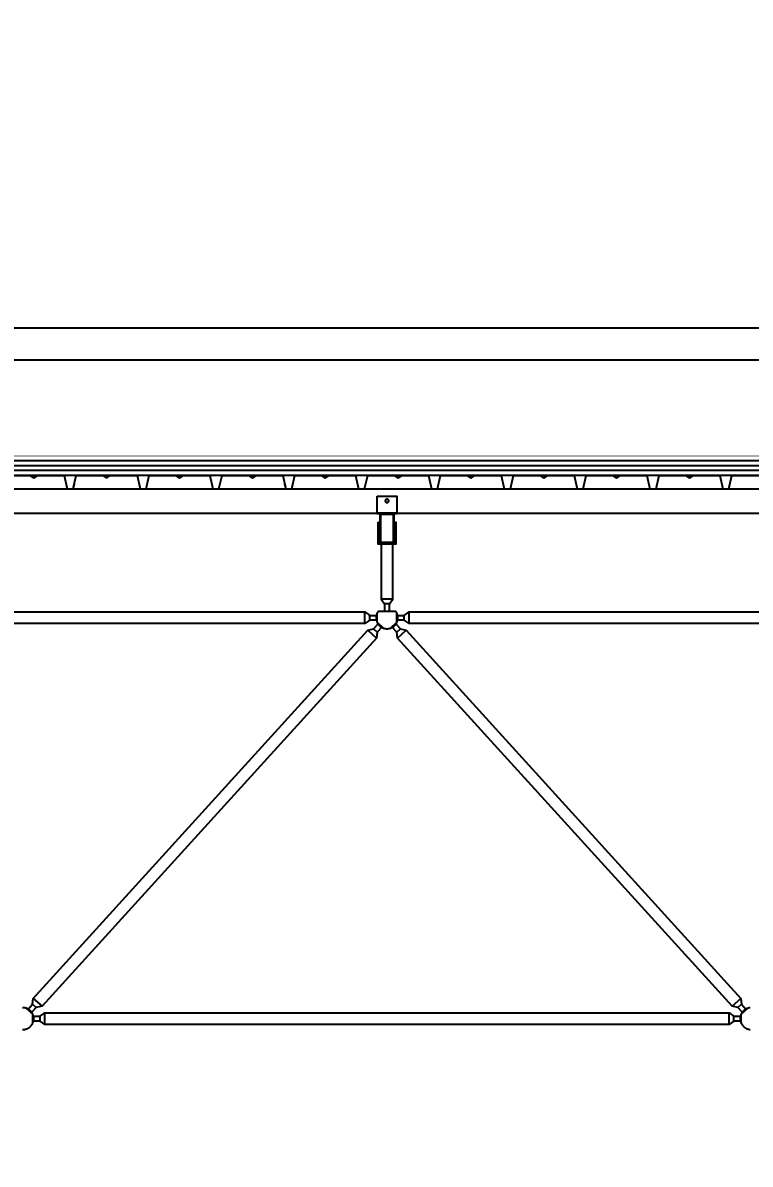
# Model space of a CAD drawing. Header units: centimetres. Extents: x 77182 to 116086, y 20619 to 33555.
# Drawn here: x 102464.7 to 102764.3, y 22503.5 to 22973.3 of the extents above; entities that cross this region are included whole.
import ezdxf

# ---------------------------------------------------------------- set-up
doc = ezdxf.new("R2010")
doc.units = ezdxf.units.CM
doc.header["$LTSCALE"] = 100
for name, color, linetype in [('A-ANNO-DIMS', 187, 'Continuous'), ('A-ELEV-02', 253, 'Continuous'), ('A-ELEV-04', 250, 'Continuous'), ('A-WALL-INSL', 249, 'Continuous'), ('A-WALL-SNWPNL', 200, 'Continuous'), ('S-STEL', 3, 'Continuous')]:
    doc.layers.add(name, color=color, linetype=linetype)
doc.styles.add('Fields_100', font='act_simplex.shx', dxfattribs={"width": 0.8, "height": 20})
doc.linetypes.add('BATTING', pattern='A,0.00254,-2.54,[134,ltypeshp.shx,S=2.54,R=0,X=-2.54,Y=0],-5.08,[134,ltypeshp.shx,S=2.54,R=180,X=2.54,Y=0],-2.54', length=10.16254)
doc.dimstyles.new('FIELDS_100', dxfattribs={"dimscale": 0, "dimtxt": 20, "dimasz": 5, "dimexe": 5, "dimexo": 5, "dimgap": 5, "dimtad": 0, "dimdec": 0, "dimzin": 0, "dimdsep": 46, "dimtxsty": 'Fields_100', "dimblk": 'DOT', "dimcen": 0.09, "dimclrt": 50, "dimadec": 0, "dimazin": 0, "dimtfac": 1, "dimtdec": 0, "dimtix": 1, "dimtofl": 0, "dimtmove": 1, "dimatfit": 3, "dimfxl": 5, "dimfxlon": 1, "dimtolj": 1, "dimtzin": 0, "dimarcsym": 0})

# ---------------------------------------------------------------- blocks, each defined once
blk = doc.blocks.new('_Dot')
at = {"color": 0, "linetype": 'ByBlock', "lineweight": -2}
blk.add_line((-0.5, 0), (-1, 0), dxfattribs=at)
at = {"color": 0, "linetype": 'ByBlock', "const_width": 0.5}
blk.add_lwpolyline([(-0.25, 0, 1), (0.25, 0, 1)], format="xyb", close=True, dxfattribs=at)
blk = doc.blocks.new('*D16')
at = {"layer": 'A-ANNO-DIMS', "color": 0, "lineweight": -2, "transparency": 16777216}
for p, q in [((101264.7, 23343.48), (101264.7, 23353.48)), ((102964.7, 23343.48), (102964.7, 23353.48)), ((101269.7, 23348.48), (102083.03, 23348.48)), ((102959.7, 23348.48), (102146.36, 23348.48))]:
    blk.add_line(p, q, dxfattribs=at)
at = {"layer": 'DEFPOINTS', "color": 0, "transparency": 16777216}
for p in [(102964.7, 23348.48), (101264.7, 22503.48), (102964.7, 22503.48)]:
    blk.add_point(p, dxfattribs=at)
at = {"layer": 'A-ANNO-DIMS', "color": 0, "lineweight": -2, "transparency": 16777216, "xscale": 5, "yscale": 5, "zscale": 5, "rotation": 180}
blk.add_blockref('_Dot', (101264.7, 23348.48), dxfattribs=at)
at = {"layer": 'A-ANNO-DIMS', "color": 0, "lineweight": -2, "transparency": 16777216, "xscale": 5, "yscale": 5, "zscale": 5}
blk.add_blockref('_Dot', (102964.7, 23348.48), dxfattribs=at)
at = {"layer": 'A-ANNO-DIMS', "color": 50, "transparency": 16777216, "insert": (102114.7, 23348.48), "char_height": 20, "attachment_point": 5, "style": 'Fields_100'}
blk.add_mtext('\\A1;1700', dxfattribs=at)

msp = doc.modelspace()

# ---------------------------------------------------------------- linework, layer by layer
at = {"layer": 'A-ELEV-02'}
for points in [[(94012.2, 22781.49), (103009.7, 22781.49)], [(94012.2, 22771.49), (103009.7, 22771.49)], [(102618.7, 22771.49), (102610.7, 22771.49)], [(102611.1, 22765.89), (102611.6, 22765.89)], [(102611.1, 22764.49), (102611.6, 22764.49)], [(102617.8, 22765.89), (102618.3, 22765.89)], [(102617.8, 22764.49), (102618.3, 22764.49)], [(102612.28, 22758.69), (102612.28, 22736.09), (102613.7, 22734.09), (102613.7, 22731.09)], [(102615.7, 22731.09), (102615.7, 22734.09), (102617.11, 22736.09), (102617.11, 22758.69)], [(102617.11, 22736.09), (102612.28, 22736.09)], [(102615.7, 22734.09), (102613.7, 22734.09)], [(102318.8, 22729.39), (102321.8, 22729.39), (102323.8, 22730.8), (102605.6, 22730.8), (102607.6, 22729.39), (102610.6, 22729.39)], [(102605.6, 22725.97), (102605.6, 22730.8)], [(102607.6, 22727.39), (102607.6, 22729.39)], [(102611.1, 22731.09), (102611.01, 22730.97), (102610.93, 22730.84), (102610.85, 22730.71), (102610.77, 22730.58), (102610.7, 22730.45), (102610.63, 22730.31), (102610.56, 22730.17), (102610.51, 22730.02), (102610.45, 22729.88), (102610.43, 22729.8), (102610.4, 22729.73), (102610.38, 22729.65), (102610.36, 22729.57), (102610.34, 22729.5), (102610.32, 22729.42), (102610.3, 22729.34), (102610.28, 22729.26), (102610.27, 22729.19), (102610.26, 22729.11), (102610.24, 22729.03), (102610.23, 22728.95), (102610.22, 22728.87), (102610.22, 22728.79), (102610.21, 22728.71), (102610.2, 22728.63), (102610.2, 22728.55), (102610.2, 22728.47), (102610.2, 22728.39), (102610.2, 22728.31), (102610.2, 22728.23), (102610.2, 22728.15), (102610.21, 22728.07), (102610.21, 22727.99), (102610.22, 22727.92), (102610.23, 22727.84), (102610.24, 22727.76), (102610.25, 22727.68), (102610.28, 22727.53), (102610.31, 22727.37), (102610.35, 22727.22), (102610.39, 22727.07), (102610.44, 22726.93), (102610.49, 22726.79), (102610.55, 22726.65), (102610.61, 22726.51), (102610.67, 22726.37), (102610.74, 22726.24), (102610.81, 22726.11), (102610.89, 22725.98), (102610.98, 22725.86), (102611.07, 22725.73), (102611.16, 22725.61), (102611.26, 22725.49), (102611.36, 22725.37), (102611.47, 22725.25), (102611.52, 22725.2), (102611.58, 22725.14), (102611.64, 22725.09), (102611.69, 22725.04), (102611.75, 22724.98), (102611.81, 22724.93), (102611.88, 22724.88), (102611.94, 22724.83), (102612, 22724.78), (102612.07, 22724.74), (102612.13, 22724.69), (102612.2, 22724.65), (102612.26, 22724.6), (102612.33, 22724.56), (102612.4, 22724.52), (102612.47, 22724.48), (102612.54, 22724.44), (102612.61, 22724.4), (102612.68, 22724.36), (102612.75, 22724.33), (102612.82, 22724.3), (102612.9, 22724.26), (102612.97, 22724.23), (102613.04, 22724.2), (102613.12, 22724.17), (102613.19, 22724.15), (102613.27, 22724.12), (102613.34, 22724.1), (102613.49, 22724.05), (102613.64, 22724.01), (102613.79, 22723.98), (102613.95, 22723.95), (102614.1, 22723.93), (102614.25, 22723.91), (102614.4, 22723.9), (102614.55, 22723.89), (102614.7, 22723.89), (102614.85, 22723.89), (102615, 22723.9), (102615.15, 22723.91), (102615.3, 22723.93), (102615.45, 22723.95), (102615.6, 22723.98), (102615.75, 22724.01), (102615.9, 22724.05), (102616.05, 22724.1), (102616.13, 22724.12), (102616.2, 22724.15), (102616.28, 22724.17), (102616.35, 22724.2), (102616.43, 22724.23), (102616.5, 22724.26), (102616.57, 22724.3), (102616.64, 22724.33), (102616.71, 22724.36), (102616.79, 22724.4), (102616.86, 22724.44), (102616.93, 22724.48), (102616.99, 22724.52), (102617.06, 22724.56), (102617.13, 22724.6), (102617.2, 22724.65), (102617.26, 22724.69), (102617.33, 22724.74), (102617.39, 22724.78), (102617.46, 22724.83), (102617.52, 22724.88), (102617.58, 22724.93), (102617.64, 22724.98), (102617.7, 22725.04), (102617.76, 22725.09), (102617.82, 22725.14), (102617.87, 22725.2), (102617.93, 22725.25), (102618.04, 22725.37), (102618.14, 22725.49), (102618.24, 22725.61), (102618.33, 22725.73), (102618.42, 22725.86), (102618.5, 22725.98), (102618.58, 22726.11), (102618.65, 22726.24), (102618.72, 22726.37), (102618.79, 22726.51), (102618.85, 22726.65), (102618.9, 22726.79), (102618.95, 22726.93), (102619, 22727.07), (102619.04, 22727.22), (102619.08, 22727.37), (102619.11, 22727.53), (102619.14, 22727.68), (102619.15, 22727.76), (102619.16, 22727.84), (102619.17, 22727.92), (102619.18, 22727.99), (102619.19, 22728.07), (102619.19, 22728.15), (102619.19, 22728.23), (102619.2, 22728.31), (102619.2, 22728.39), (102619.2, 22728.47), (102619.19, 22728.55), (102619.19, 22728.63), (102619.19, 22728.71), (102619.18, 22728.79), (102619.17, 22728.87), (102619.16, 22728.95), (102619.15, 22729.03), (102619.14, 22729.11), (102619.13, 22729.19), (102619.11, 22729.26), (102619.09, 22729.34), (102619.08, 22729.42), (102619.06, 22729.5), (102619.04, 22729.57), (102619.02, 22729.65), (102618.99, 22729.73), (102618.97, 22729.8), (102618.94, 22729.88), (102618.89, 22730.02), (102618.83, 22730.17), (102618.77, 22730.31), (102618.7, 22730.45), (102618.63, 22730.58), (102618.55, 22730.71), (102618.47, 22730.84), (102618.38, 22730.97), (102618.3, 22731.09)], [(102610.6, 22726.53), (102610.6, 22730.24)], [(102611.1, 22731.09), (102618.3, 22731.09)], [(102618.8, 22729.39), (102621.8, 22729.39), (102623.8, 22730.8), (102855.6, 22730.8), (102857.6, 22729.39), (102860.6, 22729.39)], [(102618.8, 22726.53), (102618.8, 22730.24)], [(102621.8, 22727.39), (102621.8, 22729.39)], [(102623.8, 22725.97), (102623.8, 22730.8)], [(102610.6, 22727.39), (102607.6, 22727.39), (102605.6, 22725.97), (102323.8, 22725.97), (102321.8, 22727.39), (102318.8, 22727.39)], [(102610.57, 22726.6), (102613.31, 22724.11)], [(102616.08, 22724.11), (102618.83, 22726.6)], [(102860.6, 22727.39), (102857.6, 22727.39), (102855.6, 22725.97), (102623.8, 22725.97), (102621.8, 22727.39), (102618.8, 22727.39)], [(102606.79, 22723.28), (102610.36, 22720.03)], [(102609.18, 22723.81), (102610.66, 22722.46)], [(102618.73, 22722.46), (102620.21, 22723.81)], [(102619.03, 22720.03), (102622.61, 22723.28)], [(102469.03, 22571.74), (102472.61, 22568.5)], [(102756.79, 22568.5), (102760.36, 22571.74)], [(102464.6, 22558.89), (102464.7, 22558.89), (102464.8, 22558.89), (102464.9, 22558.89), (102465, 22558.9), (102465.1, 22558.9), (102465.2, 22558.92), (102465.31, 22558.93), (102465.41, 22558.94), (102465.52, 22558.96), (102465.62, 22558.98), (102465.73, 22559.01), (102465.83, 22559.03), (102465.94, 22559.06), (102466.04, 22559.09), (102466.15, 22559.13), (102466.25, 22559.16), (102466.35, 22559.2), (102466.46, 22559.25), (102466.56, 22559.29), (102466.66, 22559.34), (102466.76, 22559.39), (102466.86, 22559.44), (102466.96, 22559.5), (102467.06, 22559.56), (102467.16, 22559.62), (102467.26, 22559.68), (102467.35, 22559.75), (102467.44, 22559.82), (102467.53, 22559.89), (102467.62, 22559.97), (102467.71, 22560.04), (102467.8, 22560.12), (102467.88, 22560.2), (102467.96, 22560.29), (102468.04, 22560.37), (102468.12, 22560.46), (102468.19, 22560.55), (102468.26, 22560.64), (102468.33, 22560.73), (102468.4, 22560.83), (102468.46, 22560.92), (102468.53, 22561.02), (102468.58, 22561.12), (102468.64, 22561.22), (102468.69, 22561.32), (102468.75, 22561.42), (102468.79, 22561.52), (102468.84, 22561.63), (102468.88, 22561.73), (102468.92, 22561.83), (102468.96, 22561.94), (102468.99, 22562.04), (102469.02, 22562.15), (102469.05, 22562.25), (102469.08, 22562.36), (102469.1, 22562.46), (102469.12, 22562.57), (102469.14, 22562.67), (102469.16, 22562.78), (102469.17, 22562.88), (102469.18, 22562.98), (102469.19, 22563.08), (102469.19, 22563.19), (102469.2, 22563.29), (102469.2, 22563.39), (102469.2, 22563.49), (102469.19, 22563.59), (102469.19, 22563.69), (102469.18, 22563.79), (102469.17, 22563.89), (102469.16, 22564), (102469.14, 22564.1), (102469.12, 22564.21), (102469.1, 22564.31), (102469.08, 22564.41), (102469.05, 22564.52), (102469.02, 22564.62), (102468.99, 22564.73), (102468.96, 22564.83), (102468.92, 22564.94), (102468.88, 22565.04), (102468.84, 22565.15), (102468.79, 22565.25), (102468.75, 22565.35), (102468.69, 22565.45), (102468.64, 22565.55), (102468.58, 22565.65), (102468.53, 22565.75), (102468.46, 22565.85), (102468.4, 22565.94), (102468.33, 22566.04), (102468.26, 22566.13), (102468.19, 22566.22), (102468.12, 22566.31), (102468.04, 22566.4), (102467.96, 22566.49), (102467.88, 22566.57), (102467.8, 22566.65), (102467.71, 22566.73), (102467.62, 22566.81), (102467.53, 22566.88), (102467.44, 22566.95), (102467.35, 22567.02), (102467.26, 22567.09), (102467.16, 22567.15), (102467.06, 22567.21), (102466.96, 22567.27), (102466.86, 22567.33), (102466.76, 22567.38), (102466.66, 22567.43), (102466.56, 22567.48), (102466.46, 22567.53), (102466.35, 22567.57), (102466.25, 22567.61), (102466.15, 22567.65), (102466.04, 22567.68), (102465.94, 22567.71), (102465.83, 22567.74), (102465.73, 22567.77), (102465.62, 22567.79), (102465.52, 22567.81), (102465.41, 22567.83), (102465.31, 22567.84), (102465.2, 22567.86), (102465.1, 22567.87), (102465, 22567.88), (102464.9, 22567.88), (102464.8, 22567.89), (102464.7, 22567.89), (102464.6, 22567.89)], [(102466.08, 22567.67), (102468.83, 22565.17)], [(102468.73, 22569.31), (102470.21, 22567.97)], [(102468.8, 22564.39), (102471.8, 22564.39), (102473.8, 22565.8), (102755.6, 22565.8), (102757.6, 22564.39), (102760.6, 22564.39)], [(102468.8, 22561.53), (102468.8, 22565.24)], [(102473.8, 22560.97), (102473.8, 22565.8)], [(102755.6, 22560.97), (102755.6, 22565.8)], [(102759.18, 22567.97), (102760.66, 22569.31)], [(102764.29, 22567.87), (102764.19, 22567.86), (102764.09, 22567.84), (102763.98, 22567.83), (102763.88, 22567.81), (102763.77, 22567.79), (102763.67, 22567.77), (102763.56, 22567.74), (102763.46, 22567.71), (102763.35, 22567.68), (102763.25, 22567.65), (102763.15, 22567.61), (102763.04, 22567.57), (102762.94, 22567.53), (102762.83, 22567.48), (102762.73, 22567.43), (102762.63, 22567.38), (102762.53, 22567.33), (102762.43, 22567.27), (102762.33, 22567.21), (102762.24, 22567.15), (102762.14, 22567.09), (102762.04, 22567.02), (102761.95, 22566.95), (102761.86, 22566.88), (102761.77, 22566.81), (102761.68, 22566.73), (102761.6, 22566.65), (102761.52, 22566.57), (102761.43, 22566.49), (102761.36, 22566.4), (102761.28, 22566.31), (102761.2, 22566.22), (102761.13, 22566.13), (102761.06, 22566.04), (102761, 22565.94), (102760.93, 22565.85), (102760.87, 22565.75), (102760.81, 22565.65), (102760.75, 22565.55), (102760.7, 22565.45), (102760.65, 22565.35), (102760.6, 22565.25), (102760.56, 22565.15), (102760.51, 22565.04), (102760.47, 22564.94), (102760.44, 22564.83), (102760.4, 22564.73), (102760.37, 22564.62), (102760.34, 22564.52), (102760.32, 22564.41), (102760.29, 22564.31), (102760.27, 22564.21), (102760.25, 22564.1), (102760.24, 22564), (102760.23, 22563.89), (102760.22, 22563.79), (102760.21, 22563.69), (102760.2, 22563.59), (102760.2, 22563.49), (102760.2, 22563.39), (102760.2, 22563.29), (102760.2, 22563.19), (102760.21, 22563.08), (102760.22, 22562.98), (102760.23, 22562.88), (102760.24, 22562.78), (102760.25, 22562.67), (102760.27, 22562.57), (102760.29, 22562.46), (102760.32, 22562.36), (102760.34, 22562.25), (102760.37, 22562.15), (102760.4, 22562.04), (102760.44, 22561.94), (102760.47, 22561.83), (102760.51, 22561.73), (102760.56, 22561.63), (102760.6, 22561.52), (102760.65, 22561.42), (102760.7, 22561.32), (102760.75, 22561.22), (102760.81, 22561.12), (102760.87, 22561.02), (102760.93, 22560.92), (102761, 22560.83), (102761.06, 22560.73), (102761.13, 22560.64), (102761.2, 22560.55), (102761.28, 22560.46), (102761.36, 22560.37), (102761.43, 22560.29), (102761.52, 22560.2), (102761.6, 22560.12), (102761.68, 22560.04), (102761.77, 22559.97), (102761.86, 22559.89), (102761.95, 22559.82), (102762.04, 22559.75), (102762.14, 22559.68), (102762.24, 22559.62), (102762.33, 22559.56), (102762.43, 22559.5), (102762.53, 22559.44), (102762.63, 22559.39), (102762.73, 22559.34), (102762.83, 22559.29), (102762.94, 22559.25), (102763.04, 22559.2), (102763.15, 22559.16), (102763.25, 22559.13), (102763.35, 22559.09), (102763.46, 22559.06), (102763.56, 22559.03), (102763.67, 22559.01), (102763.77, 22558.98), (102763.88, 22558.96), (102763.98, 22558.94), (102764.09, 22558.93), (102764.19, 22558.92), (102764.29, 22558.9)], [(102760.57, 22565.17), (102763.31, 22567.67)], [(102760.6, 22561.53), (102760.6, 22565.24)], [(102760.6, 22562.39), (102757.6, 22562.39), (102755.6, 22560.97), (102473.8, 22560.97), (102471.8, 22562.39), (102468.8, 22562.39)], [(102471.8, 22562.39), (102471.8, 22564.39)], [(102757.6, 22562.39), (102757.6, 22564.39)]]:
    msp.add_lwpolyline(points, dxfattribs=at)
for points in [[(102610.7, 22778.49), (102618.7, 22778.49), (102618.7, 22771.19), (102610.7, 22771.19)], [(102615.4, 22776.49), (102615.4, 22776.5), (102615.4, 22776.52), (102615.4, 22776.53), (102615.39, 22776.55), (102615.39, 22776.57), (102615.39, 22776.58), (102615.39, 22776.6), (102615.39, 22776.61), (102615.38, 22776.63), (102615.38, 22776.65), (102615.37, 22776.66), (102615.37, 22776.68), (102615.37, 22776.7), (102615.36, 22776.71), (102615.35, 22776.73), (102615.35, 22776.74), (102615.34, 22776.76), (102615.33, 22776.78), (102615.33, 22776.79), (102615.32, 22776.81), (102615.31, 22776.82), (102615.3, 22776.84), (102615.29, 22776.85), (102615.28, 22776.87), (102615.27, 22776.88), (102615.26, 22776.9), (102615.25, 22776.91), (102615.24, 22776.93), (102615.23, 22776.94), (102615.22, 22776.96), (102615.21, 22776.97), (102615.19, 22776.98), (102615.18, 22776.99), (102615.17, 22777.01), (102615.15, 22777.02), (102615.14, 22777.03), (102615.12, 22777.04), (102615.11, 22777.05), (102615.1, 22777.06), (102615.08, 22777.07), (102615.07, 22777.08), (102615.05, 22777.09), (102615.03, 22777.1), (102615.02, 22777.11), (102615, 22777.12), (102614.99, 22777.12), (102614.97, 22777.13), (102614.96, 22777.14), (102614.94, 22777.14), (102614.92, 22777.15), (102614.91, 22777.15), (102614.89, 22777.16), (102614.87, 22777.16), (102614.86, 22777.17), (102614.84, 22777.17), (102614.82, 22777.17), (102614.81, 22777.18), (102614.79, 22777.18), (102614.78, 22777.18), (102614.76, 22777.18), (102614.74, 22777.19), (102614.73, 22777.19), (102614.71, 22777.19), (102614.7, 22777.19), (102614.68, 22777.19), (102614.67, 22777.19), (102614.65, 22777.19), (102614.63, 22777.18), (102614.62, 22777.18), (102614.6, 22777.18), (102614.59, 22777.18), (102614.57, 22777.17), (102614.55, 22777.17), (102614.54, 22777.17), (102614.52, 22777.16), (102614.5, 22777.16), (102614.49, 22777.15), (102614.47, 22777.15), (102614.46, 22777.14), (102614.44, 22777.14), (102614.42, 22777.13), (102614.41, 22777.12), (102614.39, 22777.12), (102614.38, 22777.11), (102614.36, 22777.1), (102614.34, 22777.09), (102614.33, 22777.08), (102614.31, 22777.07), (102614.3, 22777.06), (102614.28, 22777.05), (102614.27, 22777.04), (102614.26, 22777.03), (102614.24, 22777.02), (102614.23, 22777.01), (102614.22, 22776.99), (102614.2, 22776.98), (102614.19, 22776.97), (102614.18, 22776.96), (102614.17, 22776.94), (102614.15, 22776.93), (102614.14, 22776.91), (102614.13, 22776.9), (102614.12, 22776.88), (102614.11, 22776.87), (102614.1, 22776.85), (102614.09, 22776.84), (102614.08, 22776.82), (102614.08, 22776.81), (102614.07, 22776.79), (102614.06, 22776.78), (102614.05, 22776.76), (102614.05, 22776.74), (102614.04, 22776.73), (102614.03, 22776.71), (102614.03, 22776.7), (102614.02, 22776.68), (102614.02, 22776.66), (102614.02, 22776.65), (102614.01, 22776.63), (102614.01, 22776.61), (102614.01, 22776.6), (102614, 22776.58), (102614, 22776.57), (102614, 22776.55), (102614, 22776.53), (102614, 22776.52), (102614, 22776.5), (102614, 22776.49), (102614, 22776.47), (102614, 22776.46), (102614, 22776.44), (102614, 22776.42), (102614, 22776.41), (102614, 22776.39), (102614.01, 22776.38), (102614.01, 22776.36), (102614.01, 22776.34), (102614.02, 22776.33), (102614.02, 22776.31), (102614.02, 22776.29), (102614.03, 22776.28), (102614.03, 22776.26), (102614.04, 22776.25), (102614.05, 22776.23), (102614.05, 22776.21), (102614.06, 22776.2), (102614.07, 22776.18), (102614.08, 22776.17), (102614.08, 22776.15), (102614.09, 22776.13), (102614.1, 22776.12), (102614.11, 22776.1), (102614.12, 22776.09), (102614.13, 22776.07), (102614.14, 22776.06), (102614.15, 22776.05), (102614.17, 22776.03), (102614.18, 22776.02), (102614.19, 22776), (102614.2, 22775.99), (102614.22, 22775.98), (102614.23, 22775.97), (102614.24, 22775.95), (102614.26, 22775.94), (102614.27, 22775.93), (102614.28, 22775.92), (102614.3, 22775.91), (102614.31, 22775.9), (102614.33, 22775.89), (102614.34, 22775.88), (102614.36, 22775.87), (102614.38, 22775.86), (102614.39, 22775.86), (102614.41, 22775.85), (102614.42, 22775.84), (102614.44, 22775.84), (102614.46, 22775.83), (102614.47, 22775.82), (102614.49, 22775.82), (102614.5, 22775.81), (102614.52, 22775.81), (102614.54, 22775.81), (102614.55, 22775.8), (102614.57, 22775.8), (102614.59, 22775.8), (102614.6, 22775.79), (102614.62, 22775.79), (102614.63, 22775.79), (102614.65, 22775.79), (102614.67, 22775.79), (102614.68, 22775.79), (102614.7, 22775.79), (102614.71, 22775.79), (102614.73, 22775.79), (102614.74, 22775.79), (102614.76, 22775.79), (102614.78, 22775.79), (102614.79, 22775.79), (102614.81, 22775.8), (102614.82, 22775.8), (102614.84, 22775.8), (102614.86, 22775.81), (102614.87, 22775.81), (102614.89, 22775.81), (102614.91, 22775.82), (102614.92, 22775.82), (102614.94, 22775.83), (102614.96, 22775.84), (102614.97, 22775.84), (102614.99, 22775.85), (102615, 22775.86), (102615.02, 22775.86), (102615.03, 22775.87), (102615.05, 22775.88), (102615.07, 22775.89), (102615.08, 22775.9), (102615.1, 22775.91), (102615.11, 22775.92), (102615.12, 22775.93), (102615.14, 22775.94), (102615.15, 22775.95), (102615.17, 22775.97), (102615.18, 22775.98), (102615.19, 22775.99), (102615.21, 22776), (102615.22, 22776.02), (102615.23, 22776.03), (102615.24, 22776.05), (102615.25, 22776.06), (102615.26, 22776.07), (102615.27, 22776.09), (102615.28, 22776.1), (102615.29, 22776.12), (102615.3, 22776.13), (102615.31, 22776.15), (102615.32, 22776.17), (102615.33, 22776.18), (102615.33, 22776.2), (102615.34, 22776.21), (102615.35, 22776.23), (102615.35, 22776.25), (102615.36, 22776.26), (102615.37, 22776.28), (102615.37, 22776.29), (102615.37, 22776.31), (102615.38, 22776.33), (102615.38, 22776.34), (102615.39, 22776.36), (102615.39, 22776.38), (102615.39, 22776.39), (102615.39, 22776.41), (102615.39, 22776.42), (102615.4, 22776.44), (102615.4, 22776.46), (102615.4, 22776.47)], [(102611.1, 22767.69), (102611.6, 22767.69), (102611.6, 22759.19), (102617.8, 22759.19), (102617.8, 22767.69), (102618.3, 22767.69), (102618.3, 22758.69), (102611.1, 22758.69)], [(102466.72, 22567.09), (102468.73, 22569.31), (102469.03, 22571.74), (102606.79, 22723.28), (102609.18, 22723.81), (102611.2, 22726.03), (102612.68, 22724.68), (102610.66, 22722.46), (102610.36, 22720.03), (102472.61, 22568.5), (102470.21, 22567.97), (102468.2, 22565.75)], [(102761.2, 22565.75), (102759.18, 22567.97), (102756.79, 22568.5), (102619.03, 22720.03), (102618.73, 22722.46), (102616.72, 22724.68), (102618.2, 22726.03), (102620.21, 22723.81), (102622.61, 22723.28), (102760.36, 22571.74), (102760.66, 22569.31), (102762.68, 22567.09)]]:
    msp.add_lwpolyline(points, close=True, dxfattribs=at)
at = {"layer": 'A-ELEV-04'}
for p, q in [((112125.24, 22847.63), (92209.45, 22847.63)), ((94028.29, 22834.5), (112086.65, 22834.5))]:
    msp.add_line(p, q, dxfattribs=at)
at = {"layer": 'A-WALL-INSL', "ltscale": 0.002, "const_width": 0.2}
msp.add_lwpolyline([(112094.7, 22794.99), (94022.2, 22794.99)], dxfattribs=at)
at = {"layer": 'A-WALL-INSL', "linetype": 'BATTING', "ltscale": 0.002}
for points in [[(112094.7, 22792.99), (94022.2, 22792.99)], [(112094.7, 22788.99), (94022.2, 22788.99)]]:
    msp.add_lwpolyline(points, dxfattribs=at)
at = {"layer": 'A-WALL-INSL', "ltscale": 0.002}
for points in [[(112094.7, 22790.99), (94022.2, 22790.99)], [(112094.7, 22786.99), (94022.2, 22786.99)]]:
    msp.add_lwpolyline(points, dxfattribs=at)
at = {"layer": 'A-WALL-SNWPNL', "ltscale": 100}
for points in [[(102456.74, 22786.99), (102467.74, 22786.99), (102469.24, 22785.99), (102470.74, 22786.99), (102481.74, 22786.99), (102482.99, 22781.49), (102485.49, 22781.49), (102485.93, 22783.44)], [(102482.54, 22783.44), (102482.99, 22781.49), (102485.49, 22781.49), (102486.74, 22786.99), (102497.74, 22786.99), (102499.24, 22785.99), (102500.74, 22786.99), (102511.74, 22786.99), (102512.99, 22781.49), (102515.49, 22781.49), (102516.74, 22786.99), (102527.74, 22786.99), (102529.24, 22785.99), (102530.74, 22786.99), (102541.74, 22786.99), (102542.99, 22781.49), (102545.49, 22781.49), (102546.74, 22786.99), (102557.74, 22786.99), (102559.24, 22785.99), (102560.74, 22786.99), (102571.74, 22786.99), (102572.99, 22781.49), (102575.49, 22781.49), (102575.93, 22783.44)], [(102572.54, 22783.44), (102572.99, 22781.49), (102575.49, 22781.49), (102576.74, 22786.99), (102587.74, 22786.99), (102589.24, 22785.99), (102590.74, 22786.99), (102601.74, 22786.99), (102602.99, 22781.49), (102605.49, 22781.49), (102606.74, 22786.99), (102617.74, 22786.99), (102619.24, 22785.99), (102620.74, 22786.99), (102631.74, 22786.99), (102632.99, 22781.49), (102635.49, 22781.49), (102636.74, 22786.99), (102647.74, 22786.99), (102649.24, 22785.99), (102650.74, 22786.99), (102661.74, 22786.99), (102662.99, 22781.49), (102665.49, 22781.49), (102665.93, 22783.44)], [(102662.54, 22783.44), (102662.99, 22781.49), (102665.49, 22781.49), (102666.74, 22786.99), (102677.74, 22786.99), (102679.24, 22785.99), (102680.74, 22786.99), (102691.74, 22786.99), (102692.99, 22781.49), (102695.49, 22781.49), (102696.74, 22786.99), (102707.74, 22786.99), (102709.24, 22785.99), (102710.74, 22786.99), (102721.74, 22786.99), (102722.99, 22781.49), (102725.49, 22781.49), (102726.74, 22786.99), (102737.74, 22786.99), (102739.24, 22785.99), (102740.74, 22786.99), (102751.74, 22786.99), (102752.99, 22781.49), (102755.49, 22781.49), (102755.93, 22783.44)], [(102752.54, 22783.44), (102752.99, 22781.49), (102755.49, 22781.49), (102756.74, 22786.99), (102767.74, 22786.99)]]:
    msp.add_lwpolyline(points, dxfattribs=at)
at = {"layer": 'S-STEL'}
msp.add_lwpolyline([(102617.7, 22759.19), (102617.7, 22771.19), (102611.7, 22771.19), (102611.7, 22759.19)], dxfattribs=at)
msp.add_lwpolyline([(102617.4, 22770.89), (102612, 22770.89), (102612, 22759.49), (102617.4, 22759.49)], close=True, dxfattribs=at)

# ---------------------------------------------------------------- dimensions: what is measured, and where the dimension line sits
at = {"layer": 'A-ANNO-DIMS'}
dim = msp.add_linear_dim(base=(102964.7, 23348.48), p1=(101264.7, 22503.48), p2=(102964.7, 22503.48), dimstyle='FIELDS_100', override={"dimscale": 1}, dxfattribs=at)
dim.commit()
dim.dimension.update_dxf_attribs({"geometry": '*D16', "text_midpoint": (102114.7, 23348.48)})

doc.saveas('drawing.dxf')
